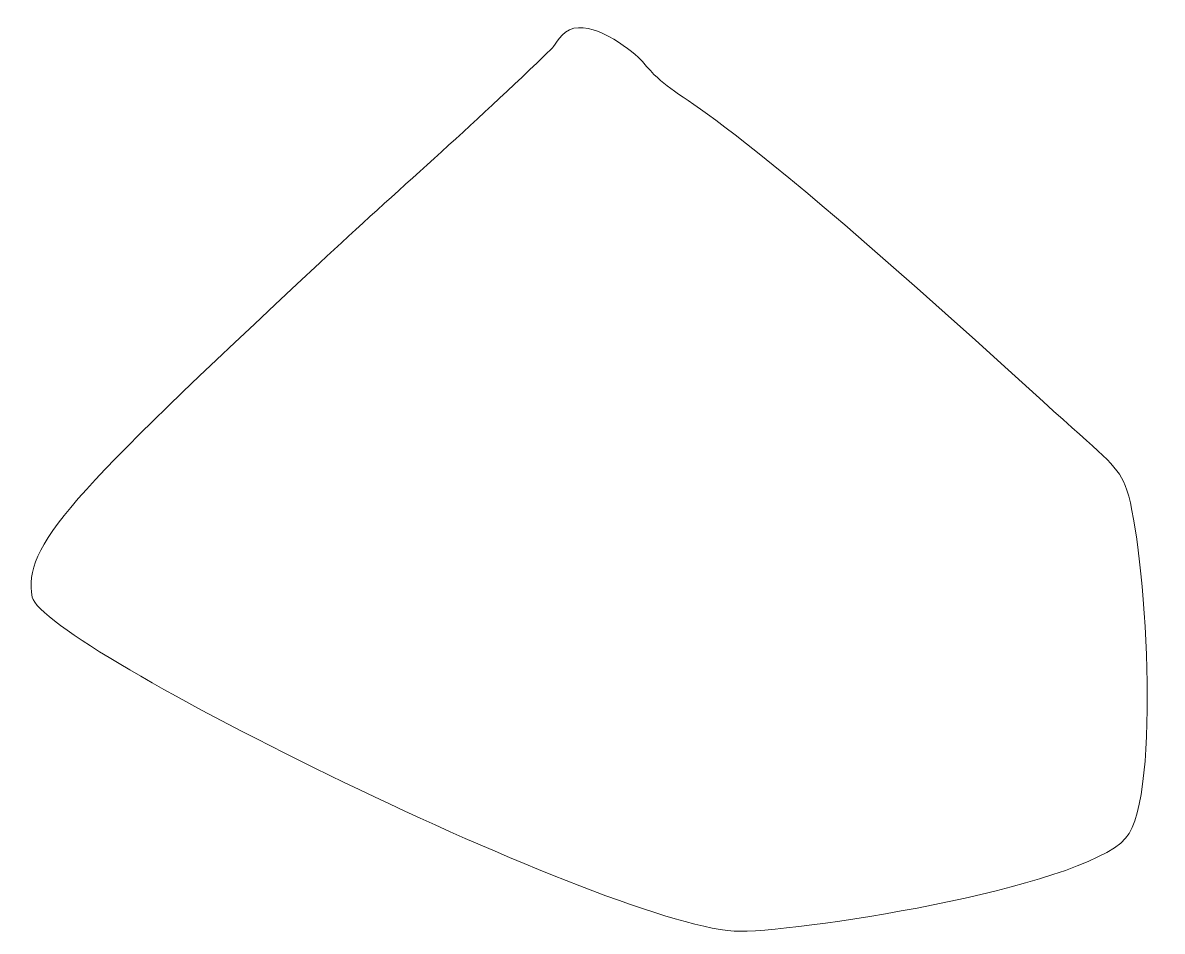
# Model space of a CAD drawing. Header units: millimetres. Extents: x 54.2 to 106.6, y -140.4 to -98.5.
import ezdxf

# ---------------------------------------------------------------- set-up
doc = ezdxf.new("R2010")
doc.units = ezdxf.units.MM
doc.header["$MEASUREMENT"] = 0
doc.layers.add('Layer 1', color=7, linetype='Continuous', lineweight=0)

msp = doc.modelspace()

# ---------------------------------------------------------------- linework, layer by layer
at = {"layer": 'Layer 1', "color": 250, "lineweight": 13, "true_color": 0x231f20}
msp.add_open_spline([(67.831, -109.579), (71.387, -106.258), (74.766, -103.364), (78.549, -99.671), (78.676, -99.548), (78.951, -98.912), (79.54, -98.77), (80.604, -98.515), (82.321, -99.866), (82.693, -100.301), (84.875, -102.861), (83.37, -99.727), (101.157, -115.974), (103.856, -118.439), (104.517, -118.836), (104.94, -119.847), (105.77, -121.828), (106.64, -133.267), (105.12, -135.879), (103.747, -138.24), (90.349, -140.383), (87.196, -140.383), (81.612, -140.383), (55.011, -127.23), (54.59, -124.981), (54.151, -122.629), (56.267, -120.377), (67.831, -109.579)], degree=3, knots=[0, 0, 0, 0, 1, 1, 1, 2, 2, 2, 3, 3, 3, 4, 4, 4, 5, 5, 5, 6, 6, 6, 7, 7, 7, 8, 8, 8, 9, 9, 9, 9], dxfattribs=at)

doc.saveas('drawing.dxf')
